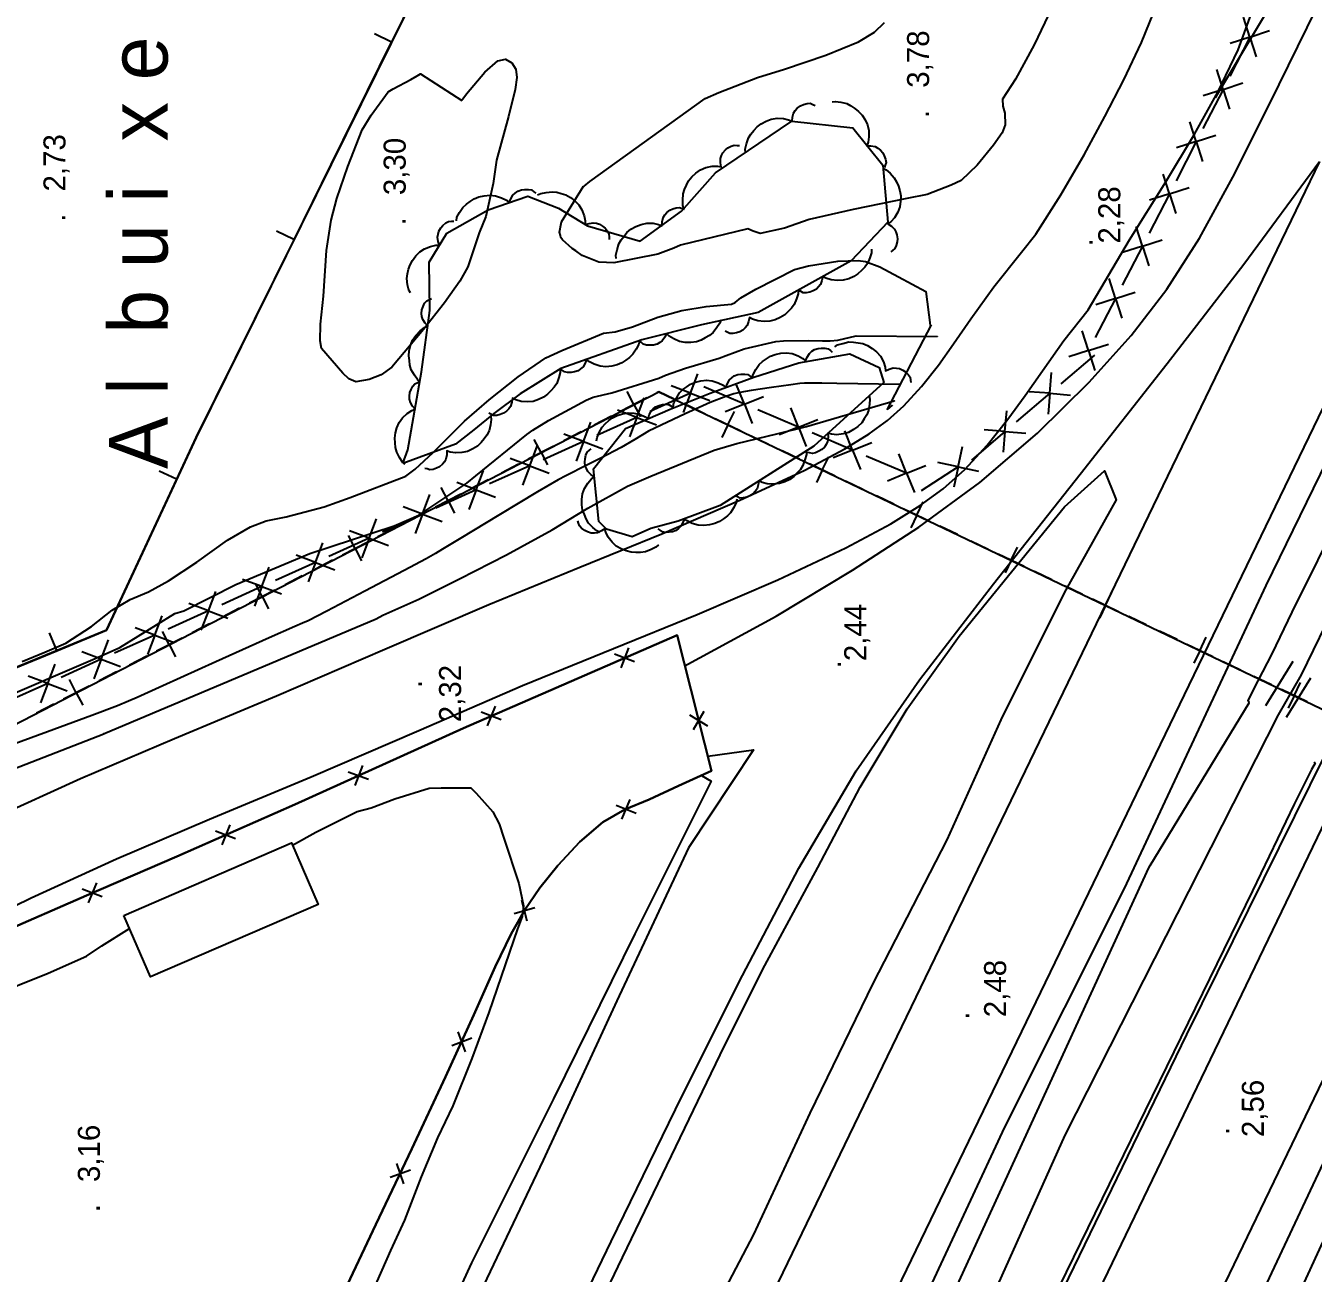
# Model space of a CAD drawing. Extents: x 730854 to 731444, y 4378581 to 4379608.
# Drawn here: x 731070.9 to 731158.5, y 4379291.3 to 4379376.2 of the extents above; entities that cross this region are included whole.
import ezdxf

# ---------------------------------------------------------------- set-up
doc = ezdxf.new("R2010")
doc.units = 0
doc.linetypes.add('HIDDEN', pattern=[0])
doc.layers.get('0').update_dxf_attribs({"linetype": 'CONTINUOUS'})
for name, color, linetype in [('1', 7, 'CONTINUOUS'), ('11', 7, 'CONTINUOUS'), ('14', 7, 'CONTINUOUS'), ('2', 7, 'CONTINUOUS'), ('22', 7, 'CONTINUOUS'), ('25', 7, 'CONTINUOUS'), ('33', 7, 'CONTINUOUS'), ('44', 7, 'CONTINUOUS'), ('48', 7, 'CONTINUOUS'), ('50', 7, 'CONTINUOUS'), ('53', 7, 'CONTINUOUS'), ('56', 7, 'CONTINUOUS'), ('9', 7, 'CONTINUOUS'), ('PATTERN_CLASS', 7, 'CONTINUOUS')]:
    doc.layers.add(name, color=color, linetype=linetype)

msp = doc.modelspace()

# ---------------------------------------------------------------- linework, layer by layer
at = {"layer": '1', "color": 0, "linetype": 'CONTINUOUS'}
for p, q in [((731095.79, 4379375.07), (731102.42, 4379388.53)), ((731095.77, 4379375.08), (731094.61, 4379375.65)), ((731089.13, 4379361.63), (731087.96, 4379362.2)), ((731082.48, 4379348.17), (731089.14, 4379361.61)), ((731081.16, 4379345.33), (731082.48, 4379348.17)), ((731081.15, 4379345.33), (731079.97, 4379345.88)), ((731072.99, 4379333.66), (731072.49, 4379334.86)), ((731112.3, 4379332.89), (731110.94, 4379333.41)), ((731111.91, 4379333.84), (731111.37, 4379332.49)), ((731102.84, 4379329.88), (731102.29, 4379328.53)), ((731103.23, 4379328.94), (731101.87, 4379329.46)), ((731117.31, 4379328.51), (731116.07, 4379329.27)), ((731116.32, 4379328.28), (731117.05, 4379329.54)), ((731094.2, 4379324.89), (731092.83, 4379325.39)), ((731093.8, 4379325.83), (731093.27, 4379324.47)), ((731111.07, 4379323.13), (731112.43, 4379322.6)), ((731111.45, 4379322.18), (731112.01, 4379323.53)), ((731085.16, 4379320.85), (731083.8, 4379321.36)), ((731084.77, 4379321.79), (731084.23, 4379320.44)), ((731075.69, 4379317.84), (731075.14, 4379316.49)), ((731076.08, 4379316.9), (731074.72, 4379317.42)), ((731105.01, 4379315.24), (731104.64, 4379316.65)), ((731104.13, 4379315.76), (731105.53, 4379316.16)), ((731099.88, 4379306.78), (731101.24, 4379307.3)), ((731100.8, 4379306.34), (731100.3, 4379307.71)), ((731095.69, 4379297.82), (731097.06, 4379298.32)), ((731096.61, 4379297.36), (731096.13, 4379298.74))]:
    msp.add_line(p, q, dxfattribs=at)
for points in [[(731089.14, 4379361.62), (731091.68, 4379366.75), (731095.78, 4379375.07)], [(731059.16, 4379328.48), (731059.68, 4379328.16), (731072.99, 4379333.64), (731076.38, 4379335.04), (731081.16, 4379345.32)], [(731092.37, 4379289.64), (731094.71, 4379294.59), (731097.16, 4379299.73), (731099.46, 4379304.64), (731101.37, 4379308.86), (731102.84, 4379312.13), (731103.92, 4379314.38), (731104.85, 4379316.01), (731105.86, 4379317.5), (731107.09, 4379319.03), (731108.58, 4379320.63), (731110.16, 4379321.98), (731111.65, 4379322.83), (731113.3, 4379323.53), (731115.31, 4379324.44), (731117.54, 4379325.46), (731115.22, 4379334.71), (731100.67, 4379328.37), (731089.2, 4379323.17), (731081.17, 4379319.64), (731075.01, 4379316.98), (731069.07, 4379314.4)], [(731077.56, 4379315.62), (731088.98, 4379320.56), (731090.79, 4379316.38), (731079.37, 4379311.44), (731077.56, 4379315.62)]]:
    msp.add_lwpolyline(points, dxfattribs=at)
at = {"layer": '11', "color": 0, "linetype": 'CONTINUOUS'}
for points in [[(731138.65, 4379360.78), (731139.63, 4379362.01), (731141.32, 4379364.67), (731142.91, 4379367.41), (731144.31, 4379370.01), (731145.6, 4379372.51), (731146.81, 4379375.04), (731147.91, 4379377.73), (731148.76, 4379380.52), (731149.19, 4379383.32), (731149.08, 4379386.02), (731148.35, 4379388.53), (731147.02, 4379390.86), (731145.08, 4379393.07), (731142.47, 4379395.33), (731139.08, 4379397.85), (731135.97, 4379400)], [(731143.19, 4379356.86), (731146, 4379361.61), (731148.47, 4379365.56), (731150.42, 4379368.8), (731152, 4379371.67), (731153.38, 4379374.55), (731154.53, 4379377.66), (731155.37, 4379381.11), (731155.81, 4379384.67), (731155.81, 4379388.05), (731155.39, 4379391.13), (731154.55, 4379393.88), (731153.14, 4379396.4), (731151.05, 4379398.78), (731149.63, 4379400)], [(731115.69, 4379332.59), (731121.95, 4379336), (731127.14, 4379339.13), (731131.67, 4379342.05), (731135.81, 4379345.09), (731139.74, 4379348.46), (731143.25, 4379351.92), (731146.12, 4379355.1), (731148.53, 4379358.25), (731150.76, 4379361.73), (731153.17, 4379366.14), (731156.18, 4379372.19), (731160.61, 4379381.23), (731163.35, 4379386.8)], [(731076.2, 4379205.96), (731077.3, 4379210.78), (731078.26, 4379215.23), (731079.14, 4379219.38), (731080.08, 4379223.48), (731081.5, 4379228.33), (731083.84, 4379234.83), (731087.48, 4379243.67), (731092.61, 4379255.17), (731098.67, 4379268.23), (731104.93, 4379281.42), (731110.72, 4379293.44), (731115.54, 4379303.31), (731119.66, 4379311.53), (731123.49, 4379318.85), (731127.39, 4379325.48), (731131.7, 4379331.67), (731136.75, 4379338.21), (731142.64, 4379345.67), (731148.56, 4379353.19), (731153.77, 4379359.96), (731158.93, 4379366.96)], [(731068.71, 4379322.26), (731074.61, 4379324.96), (731081.01, 4379327.67), (731087.96, 4379330.58), (731095.32, 4379333.76), (731102.4, 4379336.8), (731108.58, 4379339.34), (731114.18, 4379341.61), (731119.49, 4379343.9), (731123.86, 4379345.92), (731126.63, 4379347.39), (731128.29, 4379348.42), (731129.52, 4379349.32), (731130.64, 4379350.32), (731131.83, 4379351.63), (731132.99, 4379353.09), (731134.03, 4379354.53), (731135.2, 4379356.23), (731136.76, 4379358.41), (731138.65, 4379360.78)], [(731065.63, 4379314.08), (731071.26, 4379316.83), (731077.07, 4379319.48), (731083.39, 4379322.17), (731090.3, 4379325.06), (731097.64, 4379328.21), (731104.7, 4379331.27), (731110.89, 4379333.8), (731116.57, 4379336.11), (731122.07, 4379338.48), (731126.7, 4379340.65), (731129.76, 4379342.28), (731131.74, 4379343.53), (731133.31, 4379344.67), (731134.79, 4379345.98), (731136.31, 4379347.65), (731137.72, 4379349.4), (731138.89, 4379351.01), (731140.07, 4379352.71), (731141.53, 4379354.76), (731143.19, 4379356.86)], [(731117.29, 4379326.48), (731120.42, 4379326.9), (731115.99, 4379320.23), (731111.1, 4379309.81), (731106.1, 4379298.96), (731100.91, 4379288.05), (731095.5, 4379276.96), (731090.53, 4379266.64), (731086.58, 4379257.94), (731083.43, 4379250.16), (731080.73, 4379242.32), (731078.45, 4379234.12), (731077.09, 4379238.71)]]:
    msp.add_lwpolyline(points, dxfattribs=at)
at = {"layer": '14', "color": 0, "linetype": 'CONTINUOUS'}
for points in [[(731158.93, 4379366.96), (731117.23, 4379280.61), (731085.81, 4379215.52), (731071.66, 4379185.94)], [(731165.68, 4379363.71), (731123.98, 4379277.35), (731092.5, 4379212.29), (731060.73, 4379146.06), (731028.61, 4379079.71), (731004.18, 4379029.44), (730980.14, 4378980.16), (730956.62, 4378931.48), (730940.35, 4378897.28)], [(731161.49, 4379326.58), (731130.56, 4379262.41), (731106.65, 4379212.84), (731085.35, 4379169.19), (731057.22, 4379110.87), (731022.79, 4379039.71), (730991.97, 4378976.23), (730961.91, 4378912.55)], [(731168.25, 4379323.32), (731137.32, 4379259.15), (731113.4, 4379209.57), (731092.1, 4379165.92), (731063.97, 4379107.61), (731029.54, 4379036.44), (730998.73, 4378973), (730968.69, 4378909.35)]]:
    msp.add_lwpolyline(points, dxfattribs=at)
at = {"layer": '2', "color": 0, "linetype": 'CONTINUOUS'}
for p, q in [((731132.51, 4379355.83), (731129.49, 4379350.05)), ((731155.28, 4379329.92), (731157.13, 4379332.94)), ((731158.32, 4379331.77), (731156.66, 4379329.1))]:
    msp.add_line(p, q, dxfattribs=at)
at = {"layer": '22', "color": 0, "linetype": 'CONTINUOUS'}
for points in [[(731068.72, 4379330.17), (731075.14, 4379332.91), (731075.62, 4379333.11), (731077.28, 4379333.86), (731081.03, 4379336.17), (731081.65, 4379336.36), (731085.18, 4379338.15), (731090.21, 4379340.26), (731095.96, 4379342.15), (731097.64, 4379342.88), (731100.9, 4379345.06), (731101.51, 4379345.56), (731104.98, 4379348.37), (731105.4, 4379348.65), (731106.46, 4379349.31), (731109.02, 4379350.71), (731109.49, 4379350.9), (731110.77, 4379351.21), (731113.96, 4379352.19), (731114.42, 4379352.4), (731115.78, 4379352.89), (731118.08, 4379353.57), (731118.56, 4379353.75), (731119.78, 4379354.19), (731121.93, 4379354.69), (731122.45, 4379354.73), (731124.14, 4379354.77), (731125.11, 4379354.73), (731125.63, 4379354.73), (731126.15, 4379354.79), (731127.39, 4379355.08), (731132.9, 4379355.03), (731132.91, 4379355.02)], [(731130.34, 4379351.78), (731126.09, 4379351.83), (731125.05, 4379351.85), (731124.42, 4379351.85), (731123.89, 4379351.85), (731123.57, 4379351.83), (731122.96, 4379351.75), (731121.63, 4379351.56), (731120.24, 4379351.36), (731119.47, 4379351.23), (731119.06, 4379351.13), (731118.52, 4379350.96), (731117.46, 4379350.54), (731115.75, 4379349.77), (731114.12, 4379349.01), (731113.26, 4379348.59), (731112.85, 4379348.35), (731112.33, 4379348.02), (731111.41, 4379347.48), (731110.01, 4379346.76), (731108.7, 4379346.1), (731108, 4379345.73), (731107.64, 4379345.56), (731107.12, 4379345.28), (731105.72, 4379344.46), (731103.08, 4379342.88), (731100.5, 4379341.31), (731099.24, 4379340.55), (731098.76, 4379340.26), (731098.14, 4379339.9), (731096.64, 4379339.1), (731093.96, 4379337.69), (731091.38, 4379336.34), (731090.11, 4379335.69), (731089.71, 4379335.52), (731089.2, 4379335.3), (731087.44, 4379334.52), (731083.81, 4379332.88), (731080.21, 4379331.25), (731078.47, 4379330.46), (731077.87, 4379330.21), (731077.12, 4379329.9), (731075.38, 4379329.23), (731072.36, 4379328.12), (731069.46, 4379327.07)]]:
    msp.add_lwpolyline(points, dxfattribs=at)
at = {"layer": '25', "color": 0, "linetype": 'HIDDEN'}
for points in [[(731156.14, 4379329.29), (731157.7, 4379332.01), (731165.12, 4379347.26), (731178.96, 4379376.96), (731190.07, 4379400)], [(730952.85, 4378908.13), (730964.58, 4378933.85), (730981.43, 4378969.25), (730995.44, 4378997.31), (731017.73, 4379042.92), (731028.85, 4379067.8), (731039.36, 4379088.59), (731052.05, 4379113.94), (731064.09, 4379138.82), (731078.41, 4379169.88), (731093.27, 4379200.04), (731110.92, 4379236.38), (731132.75, 4379280.9), (731141.61, 4379300.67), (731156.14, 4379329.29)]]:
    msp.add_lwpolyline(points, dxfattribs=at)
at = {"layer": '33', "color": 0, "linetype": 'CONTINUOUS'}
for p, q in [((731154.18, 4379375.42), (731153.75, 4379376.77)), ((731154.18, 4379375.42), (731152.82, 4379372.75)), ((731154.18, 4379375.42), (731152.84, 4379374.99)), ((731154.18, 4379375.42), (731155.53, 4379375.86)), ((731154.18, 4379375.42), (731154.62, 4379374.08)), ((731152.36, 4379371.86), (731151.93, 4379373.21)), ((731152.36, 4379371.86), (731150.99, 4379369.19)), ((731152.36, 4379371.86), (731151.01, 4379371.43)), ((731152.36, 4379371.86), (731153.71, 4379372.3)), ((731152.36, 4379371.86), (731152.79, 4379370.52)), ((731150.54, 4379368.3), (731150.1, 4379369.65)), ((731150.54, 4379368.3), (731151.88, 4379368.74)), ((731150.54, 4379368.3), (731149.17, 4379365.63)), ((731150.54, 4379368.3), (731149.19, 4379367.87)), ((731150.54, 4379368.3), (731150.97, 4379366.96)), ((731148.71, 4379364.74), (731148.28, 4379366.09)), ((731148.71, 4379364.74), (731150.06, 4379365.18)), ((731148.71, 4379364.74), (731147.34, 4379362.08)), ((731148.71, 4379364.74), (731147.36, 4379364.31)), ((731148.71, 4379364.74), (731149.14, 4379363.4)), ((731146.88, 4379361.19), (731146.45, 4379362.53)), ((731146.88, 4379361.19), (731148.23, 4379361.62)), ((731146.88, 4379361.19), (731145.5, 4379358.52)), ((731146.88, 4379361.19), (731145.53, 4379360.76)), ((731146.88, 4379361.19), (731147.31, 4379359.84)), ((731145.05, 4379357.63), (731144.62, 4379358.98)), ((731145.05, 4379357.63), (731146.39, 4379358.06)), ((731145.05, 4379357.63), (731143.67, 4379354.97)), ((731145.05, 4379357.63), (731143.7, 4379357.2)), ((731145.05, 4379357.63), (731145.48, 4379356.29)), ((731143.21, 4379354.08), (731142.78, 4379355.42)), ((731143.21, 4379354.08), (731144.56, 4379354.51)), ((731143.61, 4379353.76), (731141.33, 4379351.82)), ((731143.21, 4379354.08), (731141.86, 4379353.65)), ((731143.21, 4379354.08), (731143.64, 4379352.73)), ((731140.57, 4379351.17), (731140.68, 4379352.58)), ((731116.12, 4379351.18), (731114.8, 4379351.68)), ((731116.12, 4379351.18), (731116.62, 4379352.5)), ((731119.79, 4379350.43), (731119.26, 4379351.74)), ((731112.47, 4379349.53), (731112.97, 4379350.86)), ((731116.12, 4379351.18), (731113.38, 4379349.94)), ((731116.12, 4379351.18), (731115.62, 4379349.86)), ((731116.12, 4379351.18), (731117.44, 4379350.68)), ((731119.79, 4379350.43), (731117.03, 4379351.61)), ((731119.79, 4379350.43), (731121.1, 4379350.96)), ((731140.57, 4379351.17), (731138.28, 4379349.22)), ((731140.57, 4379351.17), (731139.16, 4379351.28)), ((731140.57, 4379351.17), (731140.46, 4379349.76)), ((731140.57, 4379351.17), (731141.98, 4379351.05)), ((731112.47, 4379349.53), (731111.15, 4379350.03)), ((731119.79, 4379350.43), (731118.48, 4379349.9)), ((731119.79, 4379350.43), (731120.32, 4379349.12)), ((731123.47, 4379348.86), (731120.71, 4379350.04)), ((731123.47, 4379348.86), (731122.94, 4379350.18)), ((731137.52, 4379348.57), (731137.64, 4379349.98)), ((731108.83, 4379347.89), (731109.33, 4379349.21)), ((731112.47, 4379349.53), (731109.74, 4379348.3)), ((731112.47, 4379349.53), (731111.97, 4379348.21)), ((731112.47, 4379349.53), (731113.8, 4379349.03)), ((731123.47, 4379348.86), (731124.78, 4379349.39)), ((731108.83, 4379347.89), (731107.51, 4379348.39)), ((731123.47, 4379348.86), (731122.16, 4379348.34)), ((731123.47, 4379348.86), (731124, 4379347.55)), ((731127.15, 4379347.29), (731124.39, 4379348.47)), ((731127.15, 4379347.29), (731126.62, 4379348.61)), ((731137.52, 4379348.57), (731135.24, 4379346.62)), ((731137.52, 4379348.57), (731136.11, 4379348.68)), ((731137.52, 4379348.57), (731137.41, 4379347.16)), ((731137.52, 4379348.57), (731138.93, 4379348.46)), ((731105.18, 4379346.24), (731105.68, 4379347.56)), ((731108.83, 4379347.89), (731106.09, 4379346.65)), ((731108.83, 4379347.89), (731108.33, 4379346.56)), ((731108.83, 4379347.89), (731110.15, 4379347.39)), ((731127.15, 4379347.29), (731125.84, 4379346.77)), ((731127.15, 4379347.29), (731128.46, 4379347.82)), ((731127.15, 4379347.29), (731127.68, 4379345.98)), ((731134.33, 4379346.17), (731134.63, 4379347.55)), ((731105.18, 4379346.24), (731103.86, 4379346.74)), ((731130.83, 4379345.73), (731128.07, 4379346.9)), ((731130.83, 4379345.73), (731130.3, 4379347.04)), ((731134.33, 4379346.17), (731132.95, 4379346.46)), ((731101.54, 4379344.59), (731102.04, 4379345.92)), ((731105.18, 4379346.24), (731102.45, 4379345)), ((731105.18, 4379346.24), (731104.68, 4379344.92)), ((731105.18, 4379346.24), (731106.51, 4379345.74)), ((731130.83, 4379345.73), (731129.52, 4379345.2)), ((731130.83, 4379345.73), (731132.14, 4379346.25)), ((731130.83, 4379345.73), (731131.36, 4379344.41)), ((731134.33, 4379346.17), (731131.82, 4379344.54)), ((731134.33, 4379346.17), (731134.04, 4379344.79)), ((731134.33, 4379346.17), (731135.72, 4379345.88)), ((731101.54, 4379344.59), (731100.21, 4379345.09)), ((731097.89, 4379342.95), (731098.39, 4379344.27)), ((731101.54, 4379344.59), (731098.8, 4379343.36)), ((731101.54, 4379344.59), (731101.04, 4379343.27)), ((731101.54, 4379344.59), (731102.86, 4379344.09)), ((731097.89, 4379342.95), (731095.16, 4379341.71)), ((731097.89, 4379342.95), (731096.57, 4379343.45)), ((731097.89, 4379342.95), (731097.39, 4379341.62)), ((731097.89, 4379342.95), (731099.22, 4379342.45)), ((731094.25, 4379341.3), (731094.75, 4379342.62)), ((731094.25, 4379341.3), (731091.51, 4379340.06)), ((731094.25, 4379341.3), (731092.92, 4379341.8)), ((731094.25, 4379341.3), (731093.75, 4379339.98)), ((731094.25, 4379341.3), (731095.57, 4379340.8)), ((731090.6, 4379339.65), (731091.1, 4379340.98)), ((731090.6, 4379339.65), (731087.87, 4379338.42)), ((731090.6, 4379339.65), (731089.28, 4379340.15)), ((731090.6, 4379339.65), (731090.1, 4379338.33)), ((731090.6, 4379339.65), (731091.92, 4379339.15)), ((731086.96, 4379338.01), (731087.46, 4379339.33)), ((731083.31, 4379336.36), (731083.81, 4379337.68)), ((731086.96, 4379338.01), (731084.22, 4379336.77)), ((731086.96, 4379338.01), (731085.63, 4379338.5)), ((731086.96, 4379338.01), (731086.46, 4379336.68)), ((731086.96, 4379338.01), (731088.28, 4379337.51)), ((731083.31, 4379336.36), (731081.99, 4379336.86)), ((731079.67, 4379334.71), (731080.17, 4379336.03)), ((731083.31, 4379336.36), (731080.58, 4379335.12)), ((731083.31, 4379336.36), (731082.81, 4379335.04)), ((731083.31, 4379336.36), (731084.63, 4379335.86)), ((731079.67, 4379334.71), (731078.34, 4379335.21)), ((731076.02, 4379333.07), (731076.52, 4379334.39)), ((731079.67, 4379334.71), (731076.93, 4379333.48)), ((731079.67, 4379334.71), (731079.17, 4379333.39)), ((731079.67, 4379334.71), (731080.99, 4379334.21)), ((731076.02, 4379333.07), (731074.7, 4379333.56)), ((731072.38, 4379331.42), (731072.88, 4379332.74)), ((731076.02, 4379333.07), (731073.29, 4379331.83)), ((731076.02, 4379333.07), (731075.52, 4379331.74)), ((731076.02, 4379333.07), (731077.34, 4379332.57)), ((731072.38, 4379331.42), (731071.05, 4379331.92)), ((731072.38, 4379331.42), (731069.64, 4379330.18)), ((731072.38, 4379331.42), (731071.88, 4379330.1)), ((731072.38, 4379331.42), (731073.7, 4379330.92))]:
    msp.add_line(p, q, dxfattribs=at)
at = {"layer": '44', "color": 0, "linetype": 'CONTINUOUS'}
for points in [[(731154.13, 4379330.12), (731154.05, 4379330.25), (731154.05, 4379330.25), (731154.08, 4379330.23), (731154.43, 4379330.98), (731155.71, 4379333.44), (731157.07, 4379336.27), (731188.71, 4379400)], [(731140.71, 4379377.4), (731139.5, 4379374.88), (731138.24, 4379372.55), (731137.35, 4379371.19), (731137.37, 4379370.71), (731137.52, 4379370.23), (731137.54, 4379369.44), (731137.32, 4379368.9), (731136.75, 4379368.05), (731135.64, 4379366.69), (731134.53, 4379365.65), (731133.87, 4379365.33), (731132.22, 4379364.71), (731130.84, 4379364.42), (731127.2, 4379363.69), (731124.2, 4379363), (731122.51, 4379362.42), (731120.86, 4379362.04), (731120.39, 4379362.21), (731120.02, 4379362.37), (731115.45, 4379361.26), (731114.99, 4379361.04), (731113.9, 4379360.64), (731110.91, 4379360.06), (731110.4, 4379360.07), (731109.89, 4379360.09), (731108.74, 4379360.56)], [(731108.84, 4379365.26), (731108.88, 4379365.28), (731109.28, 4379365.58), (731117.11, 4379371.23), (731118.04, 4379371.65), (731120.67, 4379372.67), (731122.52, 4379373.23), (731125.34, 4379374.19), (731127.55, 4379375.09), (731128.65, 4379375.76), (731129.33, 4379376.42)], [(731100.57, 4379371.11), (731100.57, 4379371.12), (731100.88, 4379371.56), (731102.12, 4379373.04), (731103.01, 4379373.79), (731103.53, 4379373.92), (731103.97, 4379373.66), (731104.23, 4379373.23), (731104.3, 4379372.67), (731104.18, 4379371.86), (731103.74, 4379370.01), (731102.93, 4379367.05), (731102.69, 4379365.46), (731102.2, 4379363.21), (731101.75, 4379362.09), (731100.97, 4379359.77), (731100.43, 4379358.81), (731099.39, 4379357.32), (731097.95, 4379355.51), (731095.79, 4379352.94), (731095.06, 4379352.42), (731094.25, 4379352.1), (731093.34, 4379351.96), (731092.86, 4379352.15), (731092.47, 4379352.54), (731091, 4379354.23), (731090.92, 4379354.73), (731090.94, 4379355.88), (731091.14, 4379357.79), (731091.36, 4379360.89), (731091.66, 4379362.96), (731092.06, 4379364.42), (731092.8, 4379366.61), (731093.78, 4379369.1), (731094.39, 4379370.1), (731095.55, 4379371.69), (731095.89, 4379371.9), (731097.1, 4379372.52), (731097.53, 4379372.79), (731097.74, 4379372.92), (731100.57, 4379371.11)], [(731108.74, 4379360.56), (731108.31, 4379360.86), (731108.08, 4379361.02), (731107.41, 4379361.62), (731107.29, 4379361.77), (731107.28, 4379361.92), (731107.21, 4379362.14), (731107.32, 4379362.73), (731107.34, 4379362.84), (731108.84, 4379365.26)], [(731118.92, 4379357.23), (731119.15, 4379357.35), (731119.54, 4379357.67), (731120.57, 4379358.25), (731123.21, 4379359.6), (731124.15, 4379359.84), (731126.15, 4379360.17), (731127.53, 4379360.21), (731128.04, 4379360.14), (731129, 4379359.78), (731130.27, 4379359.1), (731132.14, 4379358.11), (731132.44, 4379355.8), (731132.44, 4379355.79)], [(731070.63, 4379332.92), (731072.18, 4379333.55), (731073.61, 4379334.17), (731075.37, 4379335.3), (731076.76, 4379336.4), (731077.99, 4379337.13), (731079.24, 4379337.65), (731080.59, 4379338.41), (731082.53, 4379339.67), (731084.62, 4379341.17), (731086.17, 4379342.09), (731087.24, 4379342.48), (731088.6, 4379342.77), (731091.2, 4379343.44), (731092.96, 4379344.08), (731096.75, 4379345.52), (731097.39, 4379346), (731098.6, 4379347.13), (731100.75, 4379349.28), (731102.41, 4379350.73), (731104.4, 4379352.29), (731106.28, 4379353.58), (731107.37, 4379354.08), (731110.2, 4379355.26), (731110.99, 4379355.35), (731112.17, 4379355.69), (731113.9, 4379356.36), (731115.54, 4379356.81), (731117.19, 4379357.08), (731118.92, 4379357.23)], [(731062.3, 4379322.6), (731076.19, 4379328), (731076.18, 4379327.98), (731094.72, 4379335.82), (731095.19, 4379336.06), (731097.63, 4379337.16), (731100.41, 4379338.53), (731103.59, 4379340.17), (731106.7, 4379341.88), (731109.14, 4379343.35), (731111.83, 4379344.85), (731113.42, 4379345.54), (731117.73, 4379347.31), (731119.27, 4379347.75), (731122, 4379348.41), (731124.02, 4379348.92), (731129.98, 4379350.65), (731129.98, 4379350.64)], [(731129.85, 4379350.38), (731129.82, 4379350.34), (731129.53, 4379350.09)], [(731039.49, 4379092.06), (731062.98, 4379141.34), (731063.34, 4379142.19), (731065.12, 4379146.33), (731083.81, 4379185.67), (731084.29, 4379186.53), (731105.67, 4379231.48), (731106.03, 4379232.35), (731107.92, 4379236.75), (731130.08, 4379281.54), (731130.43, 4379282.26), (731132.75, 4379287.13), (731147.32, 4379318.86), (731147.41, 4379319.02), (731154.13, 4379330.11), (731154.13, 4379330.12)], [(731158.56, 4379326.09), (731158.64, 4379326), (731158.39, 4379325.56), (731157.21, 4379323.21), (731154.36, 4379317.31), (731005.65, 4379012.9), (731005.73, 4379012.82), (731005.7, 4379012.31), (731005.43, 4379011.62), (731004.48, 4379009.59), (730963.69, 4378925.61)], [(731089.04, 4379320.42), (731090.63, 4379321.3), (731093.44, 4379322.71), (731094.4, 4379322.96), (731096.01, 4379323.57), (731098.33, 4379324.29), (731099.16, 4379324.32), (731101.17, 4379324.31), (731101.54, 4379323.96), (731102.66, 4379322.69), (731103.11, 4379321.87), (731103.41, 4379320.88), (731104.44, 4379317.8), (731104.75, 4379316.28), (731104.67, 4379315.56), (731104.36, 4379314.71), (731102.4, 4379309.02), (731101.23, 4379305.89), (731099.94, 4379302.67), (731098.91, 4379300.48), (731097.79, 4379297.84), (731096.65, 4379294.89), (731095.7, 4379292.83), (731091.98, 4379284.37)], [(731169.08, 4379315.42), (731169.15, 4379315.3), (731168.9, 4379314.86), (731168.47, 4379313.69), (731167.65, 4379311.98), (731155.6, 4379285.67), (731154.51, 4379283.03), (731152.79, 4379279.05), (731151.24, 4379275.28), (731148.13, 4379268.09), (731144.97, 4379261.13), (731143.54, 4379257.8), (731142.01, 4379254.42), (731140.77, 4379251.96), (731133.41, 4379238.04), (731127.31, 4379226.96), (731125.53, 4379223.91), (731115.6, 4379206.13)], [(731052.79, 4379305.56), (731052.89, 4379305.5), (731053.32, 4379305.76), (731055.17, 4379306.69), (731055.93, 4379306.82), (731056.43, 4379306.8), (731057.75, 4379306.55), (731058.68, 4379306.16), (731059.99, 4379305.83), (731060.99, 4379305.8), (731061.49, 4379305.86), (731062.25, 4379306.17), (731063.44, 4379306.86), (731064.76, 4379307.83), (731066.22, 4379309.11), (731067.11, 4379309.61), (731068.33, 4379310.07), (731072.4, 4379311.69), (731075.02, 4379312.86), (731076.07, 4379313.55), (731077.94, 4379314.73)]]:
    msp.add_lwpolyline(points, dxfattribs=at)
at = {"layer": '53', "color": 0, "linetype": 'CONTINUOUS'}
for points in [[(731125.76, 4379371.01), (731125.99, 4379371.04), (731126.35, 4379370.99), (731126.76, 4379370.89), (731127.04, 4379370.74), (731127.31, 4379370.56), (731127.56, 4379370.36), (731127.8, 4379370.1), (731128, 4379369.79), (731128.16, 4379369.44), (731128.25, 4379369.06), (731128.26, 4379368.62), (731128.21, 4379368.26), (731128.12, 4379368.02), (731128.4, 4379368.01), (731128.69, 4379367.96), (731128.87, 4379367.85), (731129.04, 4379367.73), (731129.21, 4379367.53), (731129.31, 4379367.33), (731129.4, 4379367.1), (731129.43, 4379366.88), (731129.37, 4379366.69), (731129.32, 4379366.54)], [(731119.87, 4379367.56), (731119.85, 4379367.79), (731119.94, 4379368.15), (731120.06, 4379368.55), (731120.23, 4379368.82), (731120.44, 4379369.07), (731120.65, 4379369.31), (731120.93, 4379369.52), (731121.26, 4379369.7), (731121.62, 4379369.84), (731122.01, 4379369.89), (731122.44, 4379369.87), (731122.8, 4379369.79), (731123.03, 4379369.69), (731123.06, 4379369.96), (731123.13, 4379370.24), (731123.25, 4379370.42), (731123.39, 4379370.58), (731123.6, 4379370.73), (731123.8, 4379370.82), (731124.05, 4379370.89), (731124.27, 4379370.91), (731124.45, 4379370.83), (731124.6, 4379370.77)], [(731115.67, 4379363.73), (731115.6, 4379363.96), (731115.59, 4379364.32), (731115.62, 4379364.74), (731115.71, 4379365.05), (731115.85, 4379365.34), (731115.99, 4379365.63), (731116.21, 4379365.9), (731116.48, 4379366.15), (731116.8, 4379366.38), (731117.16, 4379366.53), (731117.59, 4379366.62), (731117.96, 4379366.63), (731118.2, 4379366.59), (731118.16, 4379366.86), (731118.16, 4379367.15), (731118.24, 4379367.35), (731118.32, 4379367.54), (731118.5, 4379367.74), (731118.67, 4379367.88), (731118.89, 4379368), (731119.1, 4379368.07), (731119.3, 4379368.04), (731119.46, 4379368.03)], [(731129.22, 4379366.49), (731129.43, 4379366.39), (731129.7, 4379366.15), (731129.99, 4379365.84), (731130.15, 4379365.57), (731130.27, 4379365.27), (731130.37, 4379364.96), (731130.43, 4379364.62), (731130.42, 4379364.25), (731130.37, 4379363.86), (731130.23, 4379363.5), (731130, 4379363.12), (731129.76, 4379362.85), (731129.56, 4379362.7), (731129.79, 4379362.54), (731130, 4379362.34), (731130.09, 4379362.15), (731130.17, 4379361.95), (731130.2, 4379361.69), (731130.18, 4379361.47), (731130.12, 4379361.23), (731130.03, 4379361.03), (731129.87, 4379360.9), (731129.75, 4379360.8)], [(731100.19, 4379362.92), (731100.23, 4379363.15), (731100.41, 4379363.47), (731100.63, 4379363.82), (731100.87, 4379364.04), (731101.13, 4379364.23), (731101.4, 4379364.41), (731101.72, 4379364.54), (731102.08, 4379364.62), (731102.47, 4379364.66), (731102.86, 4379364.61), (731103.27, 4379364.48), (731103.6, 4379364.31), (731103.79, 4379364.15), (731103.89, 4379364.41), (731104.04, 4379364.66), (731104.2, 4379364.8), (731104.37, 4379364.93), (731104.61, 4379365.01), (731104.84, 4379365.04), (731105.09, 4379365.05), (731105.3, 4379365.01), (731105.46, 4379364.88), (731105.59, 4379364.79)], [(731105.72, 4379364.67), (731105.93, 4379364.77), (731106.29, 4379364.84), (731106.71, 4379364.89), (731107.02, 4379364.85), (731107.33, 4379364.76), (731107.64, 4379364.67), (731107.95, 4379364.5), (731108.24, 4379364.27), (731108.52, 4379363.99), (731108.72, 4379363.66), (731108.88, 4379363.26), (731108.95, 4379362.9), (731108.95, 4379362.65), (731109.22, 4379362.73), (731109.5, 4379362.78), (731109.72, 4379362.74), (731109.92, 4379362.69), (731110.14, 4379362.55), (731110.31, 4379362.4), (731110.47, 4379362.21), (731110.57, 4379362.01), (731110.58, 4379361.81), (731110.58, 4379361.65)], [(731111.07, 4379360.34), (731111.05, 4379360.58), (731111.13, 4379360.94), (731111.24, 4379361.34), (731111.4, 4379361.62), (731111.6, 4379361.87), (731111.8, 4379362.12), (731112.07, 4379362.34), (731112.4, 4379362.52), (731112.76, 4379362.67), (731113.14, 4379362.74), (731113.58, 4379362.74), (731113.94, 4379362.66), (731114.17, 4379362.57), (731114.19, 4379362.84), (731114.26, 4379363.13), (731114.37, 4379363.31), (731114.5, 4379363.48), (731114.71, 4379363.63), (731114.91, 4379363.72), (731115.15, 4379363.8), (731115.37, 4379363.82), (731115.56, 4379363.75), (731115.71, 4379363.7)], [(731097.06, 4379358), (731096.95, 4379358.2), (731096.87, 4379358.56), (731096.82, 4379358.98), (731096.86, 4379359.3), (731096.94, 4379359.61), (731097.04, 4379359.91), (731097.2, 4379360.22), (731097.43, 4379360.52), (731097.7, 4379360.8), (731098.03, 4379361.01), (731098.43, 4379361.17), (731098.79, 4379361.25), (731099.04, 4379361.25), (731098.95, 4379361.51), (731098.9, 4379361.8), (731098.94, 4379362.01), (731098.99, 4379362.21), (731099.13, 4379362.44), (731099.27, 4379362.6), (731099.47, 4379362.77), (731099.66, 4379362.87), (731099.86, 4379362.88), (731100.02, 4379362.89)], [(731128.45, 4379360.97), (731128.45, 4379360.74), (731128.33, 4379360.39), (731128.17, 4379360), (731127.98, 4379359.75), (731127.76, 4379359.52), (731127.52, 4379359.3), (731127.23, 4379359.11), (731126.89, 4379358.96), (731126.51, 4379358.86), (731126.12, 4379358.84), (731125.69, 4379358.89), (731125.34, 4379359.01), (731125.12, 4379359.13), (731125.07, 4379358.85), (731124.97, 4379358.58), (731124.83, 4379358.41), (731124.69, 4379358.26), (731124.46, 4379358.14), (731124.25, 4379358.06), (731124, 4379358.02), (731123.78, 4379358.02), (731123.6, 4379358.12), (731123.46, 4379358.19)], [(731123.46, 4379358.19), (731123.45, 4379357.95), (731123.34, 4379357.6), (731123.18, 4379357.21), (731122.99, 4379356.96), (731122.76, 4379356.73), (731122.53, 4379356.51), (731122.23, 4379356.32), (731121.89, 4379356.17), (731121.52, 4379356.07), (731121.13, 4379356.05), (731120.7, 4379356.1), (731120.35, 4379356.22), (731120.13, 4379356.34), (731120.07, 4379356.06), (731119.98, 4379355.79), (731119.84, 4379355.62), (731119.69, 4379355.47), (731119.47, 4379355.35), (731119.26, 4379355.28), (731119.01, 4379355.23), (731118.79, 4379355.23), (731118.61, 4379355.33), (731118.47, 4379355.4)], [(731097.73, 4379351.96), (731097.55, 4379352.11), (731097.34, 4379352.41), (731097.12, 4379352.77), (731097.03, 4379353.08), (731096.99, 4379353.4), (731096.95, 4379353.71), (731096.97, 4379354.06), (731097.06, 4379354.42), (731097.2, 4379354.79), (731097.42, 4379355.11), (731097.72, 4379355.43), (731098.02, 4379355.64), (731098.25, 4379355.74), (731098.06, 4379355.95), (731097.9, 4379356.19), (731097.85, 4379356.4), (731097.82, 4379356.6), (731097.85, 4379356.86), (731097.92, 4379357.07), (731098.03, 4379357.3), (731098.17, 4379357.47), (731098.35, 4379357.56), (731098.49, 4379357.63)], [(731118.18, 4379356.17), (731118.12, 4379355.95), (731117.92, 4379355.64), (731117.66, 4379355.31), (731117.41, 4379355.11), (731117.13, 4379354.95), (731116.85, 4379354.79), (731116.52, 4379354.68), (731116.15, 4379354.63), (731115.76, 4379354.62), (731115.38, 4379354.7), (731114.98, 4379354.87), (731114.67, 4379355.07), (731114.49, 4379355.24), (731114.37, 4379354.99), (731114.2, 4379354.75), (731114.03, 4379354.62), (731113.85, 4379354.52), (731113.6, 4379354.45), (731113.37, 4379354.44), (731113.12, 4379354.45), (731112.91, 4379354.51), (731112.76, 4379354.65), (731112.64, 4379354.75)], [(731112.65, 4379354.74), (731112.6, 4379354.51), (731112.43, 4379354.18), (731112.2, 4379353.83), (731111.97, 4379353.61), (731111.71, 4379353.42), (731111.45, 4379353.24), (731111.12, 4379353.11), (731110.76, 4379353.02), (731110.37, 4379352.98), (731109.98, 4379353.02), (731109.57, 4379353.15), (731109.24, 4379353.32), (731109.05, 4379353.48), (731108.95, 4379353.22), (731108.81, 4379352.97), (731108.64, 4379352.83), (731108.48, 4379352.7), (731108.23, 4379352.62), (731108.01, 4379352.58), (731107.76, 4379352.58), (731107.54, 4379352.62), (731107.38, 4379352.74), (731107.25, 4379352.83)], [(731125.94, 4379354.33), (731126.13, 4379354.46), (731126.48, 4379354.57), (731126.89, 4379354.67), (731127.21, 4379354.66), (731127.53, 4379354.61), (731127.84, 4379354.55), (731128.17, 4379354.42), (731128.49, 4379354.23), (731128.79, 4379353.99), (731129.04, 4379353.69), (731129.25, 4379353.31), (731129.36, 4379352.95), (731129.39, 4379352.71), (731129.64, 4379352.82), (731129.92, 4379352.9), (731130.13, 4379352.89), (731130.34, 4379352.86), (731130.58, 4379352.75), (731130.76, 4379352.62), (731130.94, 4379352.45), (731131.07, 4379352.27), (731131.1, 4379352.07), (731131.12, 4379351.91)], [(731120.32, 4379352.24), (731120.38, 4379352.46), (731120.56, 4379352.78), (731120.79, 4379353.13), (731121.03, 4379353.34), (731121.3, 4379353.52), (731121.57, 4379353.69), (731121.89, 4379353.82), (731122.26, 4379353.9), (731122.65, 4379353.93), (731123.03, 4379353.87), (731123.45, 4379353.73), (731123.77, 4379353.55), (731123.95, 4379353.39), (731124.06, 4379353.64), (731124.21, 4379353.89), (731124.38, 4379354.03), (731124.55, 4379354.15), (731124.8, 4379354.23), (731125.02, 4379354.25), (731125.27, 4379354.25), (731125.49, 4379354.2), (731125.64, 4379354.08), (731125.77, 4379353.98)], [(731107.26, 4379352.82), (731107.26, 4379352.59), (731107.16, 4379352.24), (731107.02, 4379351.84), (731106.84, 4379351.58), (731106.62, 4379351.34), (731106.4, 4379351.11), (731106.11, 4379350.91), (731105.78, 4379350.75), (731105.41, 4379350.62), (731105.02, 4379350.58), (731104.59, 4379350.62), (731104.23, 4379350.72), (731104.01, 4379350.83), (731103.97, 4379350.56), (731103.88, 4379350.28), (731103.75, 4379350.11), (731103.61, 4379349.95), (731103.39, 4379349.81), (731103.18, 4379349.73), (731102.94, 4379349.67), (731102.72, 4379349.67), (731102.53, 4379349.76), (731102.39, 4379349.82)], [(731096.7, 4379346.34), (731096.53, 4379346.49), (731096.33, 4379346.8), (731096.13, 4379347.17), (731096.05, 4379347.48), (731096.02, 4379347.8), (731095.99, 4379348.12), (731096.04, 4379348.47), (731096.14, 4379348.82), (731096.29, 4379349.18), (731096.52, 4379349.5), (731096.84, 4379349.8), (731097.15, 4379349.99), (731097.38, 4379350.09), (731097.2, 4379350.3), (731097.06, 4379350.55), (731097.01, 4379350.76), (731096.99, 4379350.97), (731097.03, 4379351.22), (731097.11, 4379351.43), (731097.23, 4379351.66), (731097.37, 4379351.82), (731097.56, 4379351.9), (731097.7, 4379351.97)], [(731114.95, 4379350.28), (731114.99, 4379350.51), (731115.16, 4379350.84), (731115.38, 4379351.2), (731115.61, 4379351.42), (731115.87, 4379351.61), (731116.13, 4379351.79), (731116.46, 4379351.93), (731116.82, 4379352.01), (731117.21, 4379352.06), (731117.59, 4379352.02), (731118.01, 4379351.89), (731118.34, 4379351.72), (731118.53, 4379351.57), (731118.63, 4379351.83), (731118.77, 4379352.08), (731118.93, 4379352.23), (731119.1, 4379352.35), (731119.34, 4379352.44), (731119.56, 4379352.48), (731119.82, 4379352.48), (731120.03, 4379352.45), (731120.2, 4379352.32), (731120.32, 4379352.23)], [(731128.29, 4379351.01), (731128.33, 4379350.78), (731128.3, 4379350.42), (731128.24, 4379350), (731128.11, 4379349.71), (731127.94, 4379349.44), (731127.77, 4379349.17), (731127.52, 4379348.92), (731127.22, 4379348.7), (731126.88, 4379348.51), (731126.51, 4379348.4), (731126.07, 4379348.35), (731125.71, 4379348.38), (731125.47, 4379348.45), (731125.48, 4379348.17), (731125.44, 4379347.88), (731125.35, 4379347.69), (731125.24, 4379347.51), (731125.05, 4379347.34), (731124.86, 4379347.22), (731124.63, 4379347.11), (731124.42, 4379347.07), (731124.22, 4379347.12), (731124.07, 4379347.15)], [(731109.73, 4379347.93), (731109.76, 4379348.16), (731109.91, 4379348.5), (731110.11, 4379348.87), (731110.32, 4379349.1), (731110.57, 4379349.31), (731110.82, 4379349.51), (731111.14, 4379349.66), (731111.49, 4379349.77), (731111.88, 4379349.84), (731112.27, 4379349.82), (731112.69, 4379349.72), (731113.03, 4379349.57), (731113.23, 4379349.43), (731113.31, 4379349.7), (731113.44, 4379349.96), (731113.59, 4379350.11), (731113.75, 4379350.24), (731113.99, 4379350.35), (731114.21, 4379350.4), (731114.46, 4379350.42), (731114.68, 4379350.39), (731114.84, 4379350.28), (731114.98, 4379350.2)], [(731102.53, 4379349.61), (731102.56, 4379349.38), (731102.51, 4379349.02), (731102.41, 4379348.61), (731102.26, 4379348.32), (731102.08, 4379348.06), (731101.88, 4379347.81), (731101.62, 4379347.57), (731101.3, 4379347.38), (731100.95, 4379347.21), (731100.57, 4379347.13), (731100.13, 4379347.11), (731099.77, 4379347.17), (731099.54, 4379347.26), (731099.53, 4379346.98), (731099.47, 4379346.69), (731099.37, 4379346.51), (731099.25, 4379346.34), (731099.04, 4379346.17), (731098.84, 4379346.07), (731098.61, 4379345.98), (731098.39, 4379345.95), (731098.2, 4379346.02), (731098.05, 4379346.06)], [(731109.96, 4379341.7), (731109.75, 4379341.8), (731109.47, 4379342.04), (731109.18, 4379342.34), (731109.02, 4379342.62), (731108.9, 4379342.92), (731108.78, 4379343.22), (731108.73, 4379343.57), (731108.73, 4379343.94), (731108.78, 4379344.32), (731108.91, 4379344.69), (731109.14, 4379345.06), (731109.38, 4379345.34), (731109.57, 4379345.49), (731109.35, 4379345.65), (731109.14, 4379345.85), (731109.04, 4379346.04), (731108.96, 4379346.23), (731108.93, 4379346.49), (731108.95, 4379346.71), (731109, 4379346.96), (731109.09, 4379347.16), (731109.25, 4379347.29), (731109.37, 4379347.39)], [(731124, 4379347.24), (731124.01, 4379347.01), (731123.91, 4379346.65), (731123.77, 4379346.25), (731123.6, 4379345.99), (731123.38, 4379345.75), (731123.16, 4379345.51), (731122.88, 4379345.31), (731122.54, 4379345.15), (731122.17, 4379345.02), (731121.79, 4379344.98), (731121.35, 4379345.01), (731121, 4379345.1), (731120.77, 4379345.21), (731120.73, 4379344.94), (731120.65, 4379344.66), (731120.52, 4379344.49), (731120.39, 4379344.33), (731120.17, 4379344.19), (731119.96, 4379344.11), (731119.71, 4379344.05), (731119.49, 4379344.04), (731119.31, 4379344.12), (731119.16, 4379344.18)], [(731119.28, 4379343.96), (731119.23, 4379343.73), (731119.07, 4379343.4), (731118.85, 4379343.04), (731118.63, 4379342.82), (731118.37, 4379342.63), (731118.1, 4379342.44), (731117.78, 4379342.3), (731117.42, 4379342.21), (731117.04, 4379342.16), (731116.65, 4379342.19), (731116.23, 4379342.31), (731115.9, 4379342.48), (731115.71, 4379342.63), (731115.61, 4379342.37), (731115.47, 4379342.12), (731115.31, 4379341.97), (731115.15, 4379341.84), (731114.9, 4379341.75), (731114.68, 4379341.71), (731114.43, 4379341.7), (731114.21, 4379341.74), (731114.05, 4379341.86), (731113.92, 4379341.95)], [(731113.94, 4379340.86), (731113.77, 4379340.7), (731113.44, 4379340.54), (731113.05, 4379340.38), (731112.73, 4379340.34), (731112.41, 4379340.34), (731112.09, 4379340.35), (731111.75, 4379340.44), (731111.4, 4379340.58), (731111.07, 4379340.77), (731110.78, 4379341.04), (731110.52, 4379341.38), (731110.35, 4379341.71), (731110.29, 4379341.95), (731110.06, 4379341.8), (731109.79, 4379341.68), (731109.58, 4379341.66), (731109.37, 4379341.66), (731109.12, 4379341.74), (731108.92, 4379341.84), (731108.71, 4379341.98), (731108.56, 4379342.14), (731108.51, 4379342.34), (731108.46, 4379342.49)]]:
    msp.add_lwpolyline(points, dxfattribs=at)
at = {"layer": '56', "color": 0, "linetype": 'CONTINUOUS'}
for p, q in [((731113.14, 4379350.85), (731111.41, 4379349.95)), ((731112.27, 4379350.4), (731111.81, 4379351.29)), ((731112.27, 4379350.4), (731112.71, 4379349.56)), ((731117.12, 4379349.76), (731115.93, 4379350.33)), ((731118.67, 4379349.02), (731119.11, 4379349.92)), ((731110.74, 4379349.61), (731109.57, 4379349)), ((731119.55, 4379348.6), (731117.79, 4379349.44)), ((731108.68, 4379348.54), (731107.5, 4379347.93)), ((731118.67, 4379349.02), (731118.26, 4379348.16)), ((731121.44, 4379347.69), (731120.25, 4379348.26)), ((731106.82, 4379347.58), (731105.08, 4379346.68)), ((731105.95, 4379347.13), (731105.49, 4379348.02)), ((731105.95, 4379347.13), (731106.38, 4379346.29)), ((731123.54, 4379346.69), (731122.35, 4379347.26)), ((731125.09, 4379345.94), (731125.53, 4379346.85)), ((731104.42, 4379346.34), (731103.25, 4379345.73)), ((731125.97, 4379345.52), (731124.21, 4379346.36)), ((731125.09, 4379345.94), (731124.69, 4379345.09)), ((731099.62, 4379343.86), (731099.16, 4379344.76)), ((731102.35, 4379345.27), (731101.18, 4379344.67)), ((731127.86, 4379344.62), (731126.67, 4379345.19)), ((731100.49, 4379344.31), (731098.76, 4379343.42)), ((731099.62, 4379343.86), (731100.06, 4379343.02)), ((731129.96, 4379343.62), (731128.77, 4379344.18)), ((731131.52, 4379342.87), (731131.95, 4379343.78)), ((731098.09, 4379343.07), (731096.92, 4379342.47)), ((731132.4, 4379342.45), (731130.64, 4379343.29)), ((731131.52, 4379342.87), (731131.11, 4379342.02)), ((731134.28, 4379341.55), (731133.09, 4379342.12)), ((731093.3, 4379340.6), (731092.84, 4379341.49)), ((731096.03, 4379342), (731094.85, 4379341.4)), ((731094.17, 4379341.04), (731092.43, 4379340.15)), ((731093.3, 4379340.6), (731093.73, 4379339.76)), ((731136.38, 4379340.54), (731135.19, 4379341.11)), ((731137.94, 4379339.8), (731138.37, 4379340.7)), ((731091.77, 4379339.8), (731090.6, 4379339.2)), ((731138.82, 4379339.38), (731137.06, 4379340.22)), ((731137.94, 4379339.8), (731137.53, 4379338.95)), ((731089.7, 4379338.74), (731088.53, 4379338.13)), ((731140.71, 4379338.47), (731139.52, 4379339.04)), ((731087.84, 4379337.78), (731086.11, 4379336.88)), ((731086.97, 4379337.33), (731086.51, 4379338.22)), ((731142.8, 4379337.47), (731141.62, 4379338.04)), ((731086.97, 4379337.33), (731087.41, 4379336.49)), ((731145.24, 4379336.3), (731143.48, 4379337.15)), ((731144.36, 4379336.73), (731144.79, 4379337.63)), ((731085.44, 4379336.54), (731084.27, 4379335.93)), ((731144.36, 4379336.73), (731143.95, 4379335.87)), ((731147.13, 4379335.4), (731145.94, 4379335.97)), ((731083.38, 4379335.47), (731082.2, 4379334.86)), ((731081.52, 4379334.51), (731079.78, 4379333.61)), ((731080.65, 4379334.06), (731080.19, 4379334.95)), ((731149.23, 4379334.4), (731148.04, 4379334.97)), ((731150.78, 4379333.65), (731151.22, 4379334.56)), ((731079.12, 4379333.27), (731077.95, 4379332.66)), ((731080.65, 4379334.06), (731081.08, 4379333.22)), ((731151.66, 4379333.23), (731149.9, 4379334.07)), ((731150.78, 4379333.65), (731150.38, 4379332.8)), ((731153.55, 4379332.33), (731152.36, 4379332.9)), ((731074.32, 4379330.79), (731073.86, 4379331.69)), ((731077.05, 4379332.2), (731075.88, 4379331.6)), ((731155.65, 4379331.32), (731154.46, 4379331.89)), ((731075.19, 4379331.24), (731073.46, 4379330.34)), ((731074.32, 4379330.79), (731074.76, 4379329.95)), ((731158.08, 4379330.16), (731156.33, 4379331)), ((731157.21, 4379330.58), (731157.64, 4379331.49)), ((731072.79, 4379330), (731071.62, 4379329.4)), ((731157.21, 4379330.58), (731156.8, 4379329.73))]:
    msp.add_line(p, q, dxfattribs=at)
msp.add_lwpolyline([(731115.02, 4379350.76), (731113.96, 4379351.27), (731113.83, 4379351.2)], dxfattribs=at)
at = {"layer": '9', "color": 0, "linetype": 'HIDDEN'}
for points in [[(731168.04, 4379400), (731163.83, 4379391.35), (731151.82, 4379371.29)], [(730950.73, 4378913.87), (730961.87, 4378937.08), (730970.87, 4378955), (730979.7, 4378972.94), (730988.45, 4378991.05), (730997.4, 4379010.21), (731006.5, 4379028.28), (731015.94, 4379048.46), (731025.15, 4379067.59), (731032.89, 4379083.94), (731041, 4379100.83), (731047.7, 4379114.56), (731056.48, 4379133.16), (731066.01, 4379152.92), (731076.12, 4379174.03), (731086.69, 4379194.38), (731097.27, 4379215.67), (731105.76, 4379234.62), (731114.97, 4379254.33), (731125.14, 4379274.67), (731137.51, 4379301.21), (731145.65, 4379317.46), (731155.3, 4379338.09), (731165.92, 4379359.84)], [(731118.15, 4379306.14), (731118.39, 4379306.67), (731121.19, 4379312.23), (731124.78, 4379318.89), (731127.66, 4379324.36), (731130.86, 4379329.69), (731134.4, 4379334.64), (731137.96, 4379339.01), (731141.58, 4379343.44), (731144.3, 4379345.89), (731145.08, 4379343.91), (731141.56, 4379337.59), (731137.24, 4379328.94), (731133.56, 4379320.77), (731128.52, 4379311), (731124.24, 4379302.16), (731120.41, 4379293.91), (731115.83, 4379285.17)], [(731159.3, 4379326.61), (731149.88, 4379307.53), (731137.83, 4379282.67), (731126.16, 4379258.63), (731115.43, 4379236.66), (731102.61, 4379210.66), (731090.54, 4379184.86), (731075.99, 4379155.6), (731065.69, 4379133.15), (731054.78, 4379110.29), (731042.97, 4379086.46), (731026.72, 4379051.6), (731016.66, 4379031.94), (731000.8, 4378999.11), (730985.4, 4378967.01), (730971.29, 4378937.61), (730959.37, 4378911.75)], [(731116.88, 4379325.16), (731117.52, 4379324.77), (731112.34, 4379314.37), (731106.79, 4379303.15), (731101.22, 4379291.98), (731095.02, 4379278.53), (731089.43, 4379266.69), (731084.03, 4379255.62), (731081.22, 4379247.14), (731079.39, 4379241.32), (731078.13, 4379239.01)], [(730972.31, 4378910.48), (730984.74, 4378937.48), (730996.5, 4378962.29), (731008.83, 4378988.75), (731022.35, 4379016.27), (731031.14, 4379034.42), (731043.76, 4379059.78), (731056.04, 4379084.76), (731066.72, 4379107.96), (731078.5, 4379132.35), (731090.15, 4379155.89), (731103.15, 4379182.96), (731112.69, 4379202.13), (731120.68, 4379219.71), (731131.54, 4379240.98), (731144.01, 4379266.48), (731152.53, 4379284.59), (731162.71, 4379306.28), (731169.95, 4379320.19)], [(731100.49, 4379269.33), (731111.2, 4379291.73), (731118.15, 4379306.14)]]:
    msp.add_lwpolyline(points, dxfattribs=at)
at = {"layer": 'PATTERN_CLASS', "color": 0, "linetype": 'CONTINUOUS'}
for points in [[(731082.48, 4379348.17), (731076.38, 4379335.04), (731059.68, 4379328.16), (731004.35, 4379362.71), (730960.38, 4379390.41), (730944.59, 4379400)], [(731108, 4379400), (731103.91, 4379391.54), (731091.68, 4379366.75), (731082.48, 4379348.17)], [(730946.81, 4379398.75), (731058.86, 4379328.27), (731062.21, 4379325.79), (731063.21, 4379325.05), (731113.96, 4379351.27), (731228.73, 4379296.36)], [(731096.54, 4379346.38), (731096.88, 4379347.33), (731097.82, 4379352.62), (731098.38, 4379356.8), (731098.33, 4379360.1), (731099.53, 4379362.08), (731102.36, 4379363.67), (731105.05, 4379364.6), (731107.15, 4379363.78), (731109.12, 4379362.56), (731112.7, 4379361.52), (731115.52, 4379363.56), (731117.82, 4379366.17), (731123.01, 4379369.69), (731127.16, 4379369.25), (731129.2, 4379366.69), (731129.56, 4379362.81), (731127.05, 4379360.19), (731120.73, 4379356.66), (731116.88, 4379355.84), (731112.82, 4379354.8), (731107.3, 4379352.85), (731104.53, 4379351.14), (731102.74, 4379349.79), (731101.37, 4379348.69), (731100.13, 4379347.71), (731096.54, 4379346.38)], [(731110.4, 4379341.91), (731109.88, 4379342.44), (731109.51, 4379346.02), (731111.69, 4379348.78), (731114.73, 4379350.09), (731117.45, 4379351.19), (731120.43, 4379352.27), (731123.49, 4379353.25), (731126.96, 4379353.85), (731128.96, 4379352.92), (731129.27, 4379351.91), (731124.51, 4379347.56), (731118.13, 4379343.53), (731115.28, 4379342.46), (731113.42, 4379341.96), (731112.15, 4379341.39), (731110.4, 4379341.91)], [(731069.07, 4379314.4), (731075.01, 4379316.98), (731081.17, 4379319.64), (731089.2, 4379323.17), (731100.67, 4379328.37), (731115.22, 4379334.71), (731117.54, 4379325.46), (731115.31, 4379324.44), (731113.3, 4379323.53), (731111.65, 4379322.83), (731110.16, 4379321.98), (731108.58, 4379320.63), (731107.09, 4379319.03), (731105.86, 4379317.5), (731104.85, 4379316.01), (731103.92, 4379314.38), (731102.84, 4379312.13), (731101.37, 4379308.86), (731099.46, 4379304.64), (731097.16, 4379299.73), (731094.71, 4379294.59), (731092.37, 4379289.64)]]:
    msp.add_lwpolyline(points, dxfattribs=at)

# ---------------------------------------------------------------- texts
at = {"layer": '48', "color": 0, "linetype": 'CONTINUOUS'}
for s, p in [(' 3,78', (731132.36, 4379371.41)), ('.', (731132.36, 4379369.91)), (' 2,73', (731073.59, 4379364.35)), (' 3,30', (731096.74, 4379364.1)), (' 2,28', (731145.37, 4379360.8)), ('.', (731073.59, 4379362.85)), ('.', (731096.74, 4379362.6)), ('.', (731143.49, 4379361.17)), (' 2,44', (731128.08, 4379332.38)), (' 2,32', (731100.51, 4379328.22)), ('.', (731126.36, 4379332.44)), ('.', (731097.84, 4379331.1)), (' 2,48', (731137.6, 4379308.14)), ('.', (731135.09, 4379308.52)), (' 2,56', (731155.14, 4379299.98)), (' 3,16', (731075.93, 4379296.92)), ('.', (731152.79, 4379300.67)), ('.', (731075.93, 4379295.42))]:
    msp.add_text(s, height=1.5, rotation=90, dxfattribs=at).set_placement(p)
at = {"layer": '50', "color": 0, "linetype": 'CONTINUOUS'}
msp.add_text('A l  b u i  x e c h', height=4, rotation=90, dxfattribs=at).set_placement((731080.54, 4379346.02))

# ---------------------------------------------------------------- meshes
at = {"color": 0, "linetype": 'CONTINUOUS'}
mesh = msp.add_polyface(dxfattribs=at)
corners = [(730854.5, 4378581), (730854.5, 4378581), (730854.5, 4378771.962), (731162.5, 4378581), (730854.5, 4378946.493), (731444, 4378581), (730854.5, 4379607.5), (731444, 4379242.007), (731444, 4379607.5)]
mesh.append_faces([[corners[k] for k in face] for face in [(0, 1, 3, 2), (2, 3, 5, 4), (4, 5, 7, 6), (6, 7, 8, 8)]], dxfattribs={"vtx0": -1, "vtx2": -1, "color": 0})
mesh = msp.add_polyface(dxfattribs=at)
corners = [(730864.5, 4378591), (730864.5, 4378591), (730864.5, 4378775.762), (731162.5, 4378591), (730864.5, 4378944.093), (731434, 4378591), (730864.5, 4379411), (731434, 4379057.907), (731162.5, 4379411), (731434, 4379242.668), (731434, 4379411)]
mesh.append_faces([[corners[k] for k in face] for face in [(0, 1, 3, 2), (2, 3, 5, 4), (4, 5, 7, 6), (6, 7, 9, 8), (8, 9, 10, 10)]], dxfattribs={"vtx0": -1, "vtx2": -1, "color": 0})

doc.saveas('drawing.dxf')
